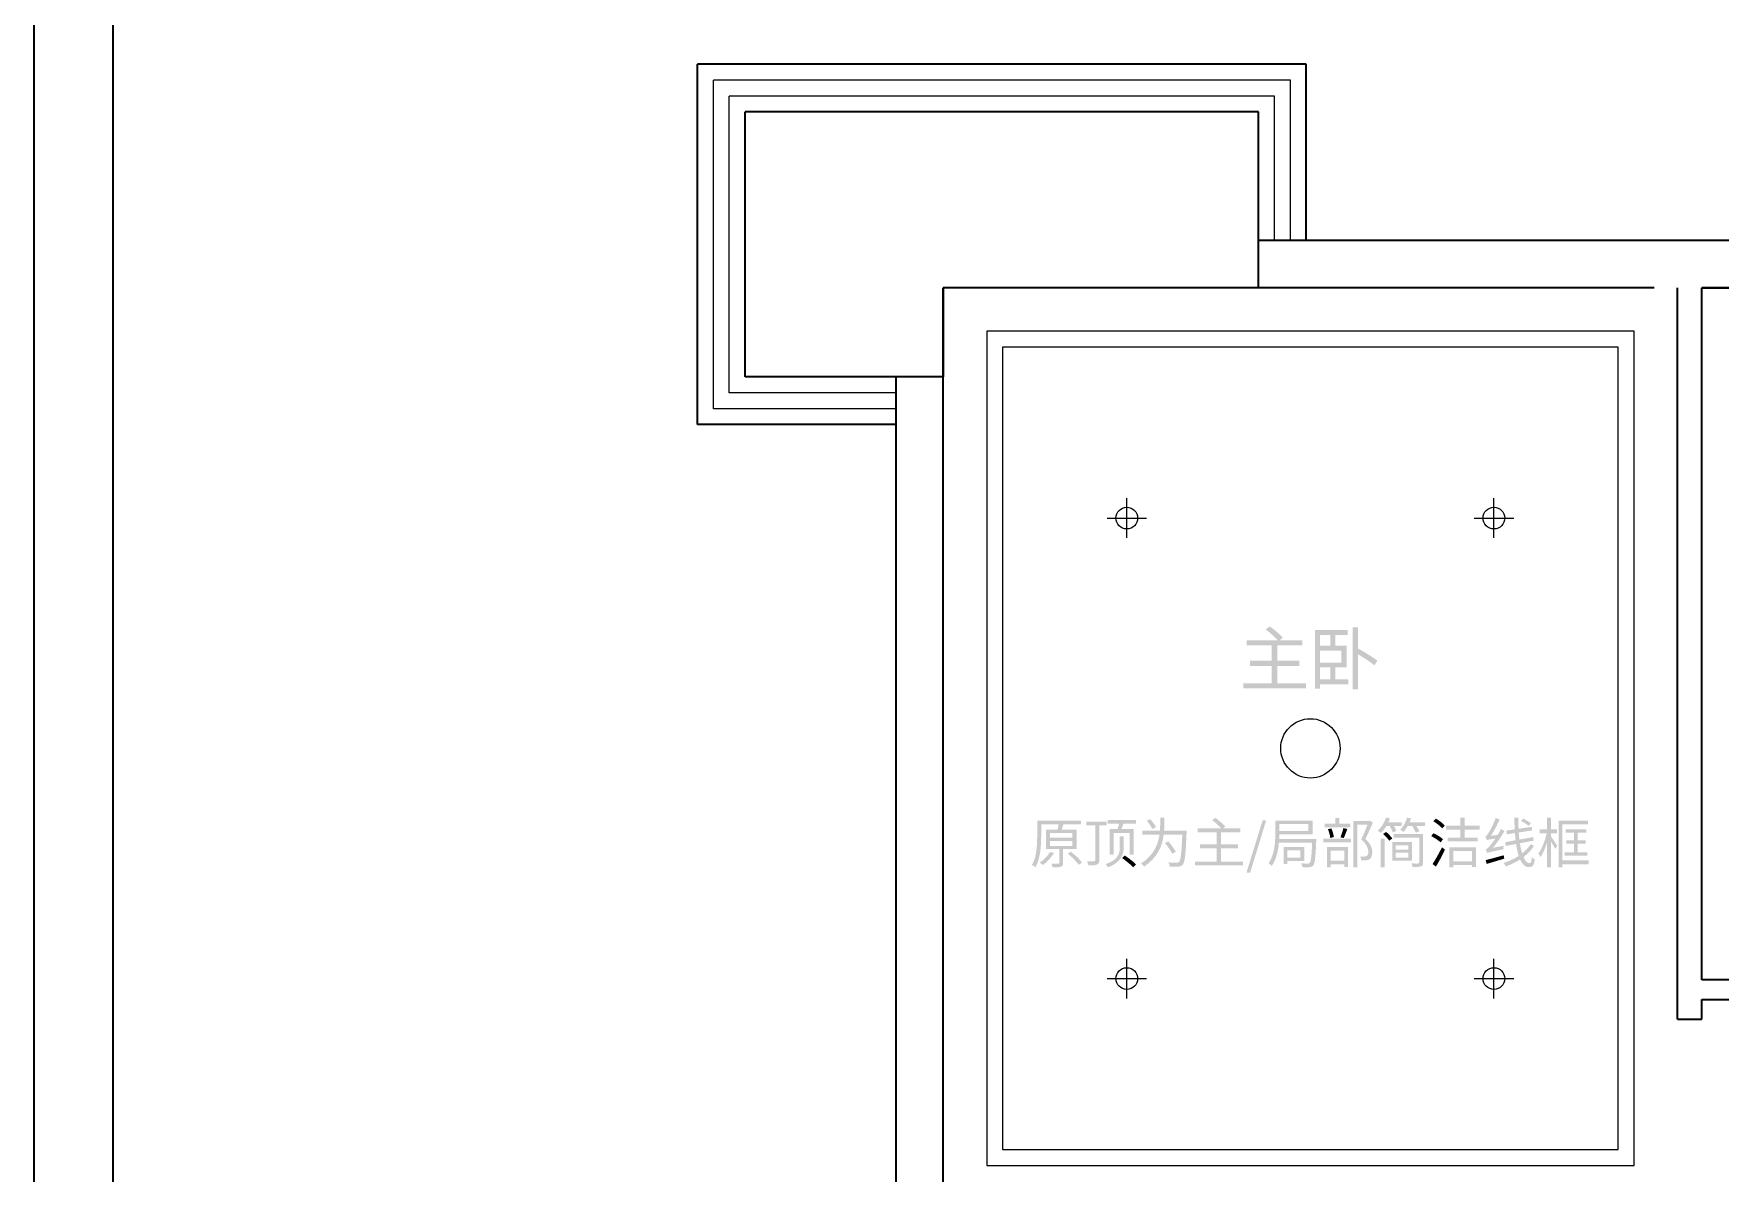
# Model space of a CAD drawing. Header units: millimetres. Extents: x -4600 to 229000, y -4300 to 19460.
# Drawn here: x 155400 to 163930, y 6950 to 12715 of the extents above; entities that cross this region are included whole.
import ezdxf

# ---------------------------------------------------------------- set-up
doc = ezdxf.new("R2010")
doc.units = ezdxf.units.MM
doc.header["$LTSCALE"] = 100
for name, color, linetype, lineweight in [('A-EX-WALL', 7, 'Continuous', 35), ('A-EX-WINDOW', 4, 'Continuous', 18), ('A-SHEET', 7, 'Continuous', 35), ('A-TEXT', 7, 'Continuous', 18), ('R2-CEILING', 4, 'Continuous', 18), ('R2-LIGHT', 2, 'Continuous', 18)]:
    doc.layers.add(name, color=color, linetype=linetype, lineweight=lineweight)

# ---------------------------------------------------------------- blocks, each defined once
blk = doc.blocks.new('SOURCE_PROPOSED')
at = {"layer": 'A-EX-WALL'}
for p, q in [((1836.3, 10760.9), (-1242.3, 10760.9)), ((-1242.3, 8938.3), (-1242.3, 10760.9)), ((1836.3, 9870), (1836.3, 10760.9)), ((1595.3, 10520), (-1002.2, 10520)), ((-1002.2, 9179), (-1002.2, 10520)), ((1595.3, 9870), (1595.3, 10520)), ((4563.3, 9870), (1595.3, 9870)), ((1595.3, 9630), (1595.3, 9870)), ((0, 4851.4), (0, 9630)), ((3595.5, 9630), (0, 9630)), ((0, 9630), (0, 9179)), ((3595.5, 9630), (1595.3, 9630)), ((3714, 5930.5), (3714, 9630)), ((3836.4, 6129.4), (3836.4, 9630)), ((7214, 9630), (3836.4, 9630)), ((3836.4, 9630), (4563.3, 9630)), ((0, 9179), (-1002.2, 9179)), ((-240.1, 9179), (-240.1, 2416.5)), ((-240.1, 8938.3), (-1242.3, 8938.3)), ((6216.1, 6129.4), (3836.4, 6129.4)), ((3836.4, 6030), (6216.1, 6030)), ((3836.4, 5930.5), (3836.4, 6030)), ((3714, 5930.5), (3836.4, 5930.5))]:
    blk.add_line(p, q, dxfattribs=at)
at = {"layer": 'A-EX-WINDOW'}
for p, q in [((1755.9, 10680.6), (-1162.2, 10680.6)), ((-1162.2, 9018.5), (-1162.2, 10680.6)), ((1755.9, 9870), (1755.9, 10680.6)), ((1675.6, 10600.3), (-1082.2, 10600.3)), ((-1082.2, 9098.8), (-1082.2, 10600.3)), ((1675.6, 9870), (1675.6, 10600.3)), ((-240.1, 9098.8), (-1082.2, 9098.8)), ((-240.1, 9018.5), (-1162.2, 9018.5))]:
    blk.add_line(p, q, dxfattribs=at)
blk = doc.blocks.new('R2_CEILING')
at = {"layer": 'A-TEXT'}
h = blk.add_hatch(color=256, dxfattribs=at)
edge = h.paths.add_edge_path()
edge.add_spline(control_points=[(1630.7, 7902), (1652.3, 7886), (1677.2, 7863.3), (1691.4, 7847)], knot_values=[0, 0, 0, 0, 1, 1, 1, 1], degree=3, periodic=0)
edge.add_line((1691.4, 7847), (1534.6, 7847))
edge.add_line((1534.6, 7847), (1534.6, 7821.1))
edge.add_line((1534.6, 7821.1), (1660.8, 7821.1))
edge.add_line((1660.8, 7821.1), (1660.8, 7743.1))
edge.add_line((1660.8, 7743.1), (1550.9, 7743.1))
edge.add_line((1550.9, 7743.1), (1550.9, 7717.2))
edge.add_line((1550.9, 7717.2), (1660.8, 7717.2))
edge.add_line((1660.8, 7717.2), (1660.8, 7629.6))
edge.add_line((1660.8, 7629.6), (1517.9, 7629.6))
edge.add_line((1517.9, 7629.6), (1517.9, 7603.7))
edge.add_line((1517.9, 7603.7), (1834.3, 7603.7))
edge.add_line((1834.3, 7603.7), (1834.3, 7629.6))
edge.add_line((1834.3, 7629.6), (1689.6, 7629.6))
edge.add_line((1689.6, 7629.6), (1689.6, 7717.2))
edge.add_line((1689.6, 7717.2), (1801.7, 7717.2))
edge.add_line((1801.7, 7717.2), (1801.7, 7743.1))
edge.add_line((1801.7, 7743.1), (1689.6, 7743.1))
edge.add_line((1689.6, 7743.1), (1689.6, 7821.1))
edge.add_line((1689.6, 7821.1), (1816.2, 7821.1))
edge.add_line((1816.2, 7821.1), (1816.2, 7847))
edge.add_line((1816.2, 7847), (1700.9, 7847))
edge.add_line((1700.9, 7847), (1718, 7859.4))
edge.add_spline(control_points=[(1718, 7859.4), (1703.8, 7876.1), (1675, 7900.2), (1652.3, 7916.5)], knot_values=[0, 0, 0, 0, 1, 1, 1, 1], degree=3, periodic=0)
edge.add_line((1652.3, 7916.5), (1630.7, 7902))
h = blk.add_hatch(color=256, dxfattribs=at)
h.paths.add_polyline_path([(1880.8, 7898.4), (1880.8, 7601.2), (1906.3, 7601.2), (1906.3, 7623.5), (2048.2, 7623.5), (2048.2, 7648.4), (1982.6, 7648.4), (1982.6, 7709.7), (2040, 7709.7), (2040, 7819.3), (1982.6, 7819.3), (1982.6, 7873.6), (2045, 7873.6), (2045, 7898.4), (1880.8, 7898.4)])
h.paths.add_polyline_path([(1906.3, 7794.5), (2014.1, 7794.5), (2014.1, 7734.2), (1906.3, 7734.2), (1906.3, 7794.5)], flags=0)
h.paths.add_polyline_path([(1906.3, 7709.7), (1957.4, 7709.7), (1957.4, 7648.4), (1906.3, 7648.4), (1906.3, 7709.7)], flags=0)
h.paths.add_polyline_path([(1906.3, 7819.3), (1906.3, 7873.6), (1957.4, 7873.6), (1957.4, 7819.3), (1906.3, 7819.3)], flags=0)
h = blk.add_hatch(color=256, dxfattribs=at)
edge = h.paths.add_edge_path()
edge.add_line((2071.6, 7913), (2071.6, 7598))
edge.add_line((2071.6, 7598), (2097.8, 7598))
edge.add_line((2097.8, 7598), (2097.8, 7776.1))
edge.add_spline(control_points=[(2097.8, 7776.1), (2129.1, 7757.6), (2162.8, 7735.3), (2181.2, 7720)], knot_values=[0, 0, 0, 0, 1, 1, 1, 1], degree=3, periodic=0)
edge.add_line((2181.2, 7720), (2196.1, 7743.4))
edge.add_spline(control_points=[(2196.1, 7743.4), (2174.5, 7760.5), (2131.9, 7786.4), (2097.8, 7805.2)], knot_values=[0, 0, 0, 0, 1, 1, 1, 1], degree=3, periodic=0)
edge.add_line((2097.8, 7805.2), (2097.8, 7913))
edge.add_line((2097.8, 7913), (2071.6, 7913))
h = blk.add_hatch(color=256, dxfattribs=at)
edge = h.paths.add_edge_path()
edge.add_line((520, 6888.6), (520, 6790.1))
edge.add_line((520, 6790.1), (586.6, 6790.1))
edge.add_line((586.6, 6790.1), (586.6, 6720.5))
edge.add_spline(control_points=[(586.6, 6720.5), (586.6, 6717.3), (585.5, 6716.2), (581.4, 6715.9)], knot_values=[0, 0, 0, 0, 1, 1, 1, 1], degree=3, periodic=0)
edge.add_spline(control_points=[(581.4, 6715.9), (577.3, 6715.9), (563.1, 6715.9), (547, 6716.2)], knot_values=[0, 0, 0, 0, 1, 1, 1, 1], degree=3, periodic=0)
edge.add_spline(control_points=[(547, 6716.2), (549.8, 6711), (552.5, 6703.4), (553.3, 6698.2)], knot_values=[0, 0, 0, 0, 1, 1, 1, 1], degree=3, periodic=0)
edge.add_spline(control_points=[(553.3, 6698.2), (574.6, 6698.2), (588, 6698.2), (596.2, 6701.2), (604.3, 6704.2), (606.5, 6709.6), (606.5, 6720.3)], knot_values=[0, 0, 0, 0, 1, 1, 1, 2, 2, 2, 2], degree=3, periodic=0)
edge.add_line((606.5, 6720.3), (606.5, 6790.1))
edge.add_line((606.5, 6790.1), (674.5, 6790.1))
edge.add_line((674.5, 6790.1), (674.5, 6888.6))
edge.add_line((674.5, 6888.6), (599.4, 6888.6))
edge.add_spline(control_points=[(599.4, 6888.6), (602.2, 6896.8), (605.2, 6906.1), (607.9, 6915.1)], knot_values=[0, 0, 0, 0, 1, 1, 1, 1], degree=3, periodic=0)
edge.add_line((607.9, 6915.1), (696.8, 6915.1))
edge.add_line((696.8, 6915.1), (696.8, 6934.2))
edge.add_line((696.8, 6934.2), (475.3, 6934.2))
edge.add_line((475.3, 6934.2), (475.3, 6855.1))
edge.add_spline(control_points=[(475.3, 6855.1), (475.3, 6812.2), (473.1, 6751.9), (449.1, 6709.1)], knot_values=[0, 0, 0, 0, 1, 1, 1, 1], degree=3, periodic=0)
edge.add_spline(control_points=[(449.1, 6709.1), (454, 6707.2), (463, 6702), (466.8, 6698.7)], knot_values=[0, 0, 0, 0, 1, 1, 1, 1], degree=3, periodic=0)
edge.add_spline(control_points=[(466.8, 6698.7), (491.9, 6743.5), (495.5, 6809.8), (495.5, 6855.1)], knot_values=[0, 0, 0, 0, 1, 1, 1, 1], degree=3, periodic=0)
edge.add_line((495.5, 6855.1), (495.5, 6915.1))
edge.add_line((495.5, 6915.1), (583.9, 6915.1))
edge.add_spline(control_points=[(583.9, 6915.1), (582.2, 6907.2), (580.1, 6897.1), (577.6, 6888.6)], knot_values=[0, 0, 0, 0, 1, 1, 1, 1], degree=3, periodic=0)
edge.add_line((577.6, 6888.6), (520, 6888.6))
edge = h.paths.add_edge_path(flags=0)
edge.add_spline(control_points=[(540.8, 6776.2), (528.2, 6755.7), (508, 6735), (487.6, 6721.9)], knot_values=[0, 0, 0, 0, 1, 1, 1, 1], degree=3, periodic=0)
edge.add_spline(control_points=[(487.6, 6721.9), (492.5, 6718.9), (500.7, 6713.2), (504.5, 6709.9)], knot_values=[0, 0, 0, 0, 1, 1, 1, 1], degree=3, periodic=0)
edge.add_spline(control_points=[(504.5, 6709.9), (524.4, 6724.6), (545.9, 6747.6), (560.4, 6770.5)], knot_values=[0, 0, 0, 0, 1, 1, 1, 1], degree=3, periodic=0)
edge.add_line((560.4, 6770.5), (540.8, 6776.2))
edge = h.paths.add_edge_path(flags=0)
edge.add_spline(control_points=[(630.3, 6767.2), (650.7, 6750.8), (674.5, 6727.1), (684.8, 6711)], knot_values=[0, 0, 0, 0, 1, 1, 1, 1], degree=3, periodic=0)
edge.add_line((684.8, 6711), (701.7, 6722.2))
edge.add_spline(control_points=[(701.7, 6722.2), (690.6, 6738.6), (666.5, 6761.2), (645.8, 6777)], knot_values=[0, 0, 0, 0, 1, 1, 1, 1], degree=3, periodic=0)
edge.add_line((645.8, 6777), (630.3, 6767.2))
h.paths.add_polyline_path([(540.2, 6831.9), (653.7, 6831.9), (653.7, 6806.5), (540.2, 6806.5), (540.2, 6831.9)], flags=0)
h.paths.add_polyline_path([(540.2, 6872.3), (653.7, 6872.3), (653.7, 6847.4), (540.2, 6847.4), (540.2, 6872.3)], flags=0)
h = blk.add_hatch(color=256, dxfattribs=at)
edge = h.paths.add_edge_path()
edge.add_line((724.7, 6929.8), (724.7, 6910.5))
edge.add_line((724.7, 6910.5), (768.9, 6910.5))
edge.add_line((768.9, 6910.5), (768.9, 6733.9))
edge.add_spline(control_points=[(768.9, 6733.9), (768.9, 6729.5), (767.5, 6728.5), (762.9, 6728.2), (758.5, 6727.9), (743.8, 6727.9), (727.1, 6728.5)], knot_values=[0, 0, 0, 0, 1, 1, 1, 2, 2, 2, 2], degree=3, periodic=0)
edge.add_spline(control_points=[(727.1, 6728.5), (730.4, 6722.7), (733.7, 6713.5), (734.8, 6708)], knot_values=[0, 0, 0, 0, 1, 1, 1, 1], degree=3, periodic=0)
edge.add_spline(control_points=[(734.8, 6708), (756.6, 6707.7), (770, 6708.5), (777.9, 6712.1)], knot_values=[0, 0, 0, 0, 1, 1, 1, 1], degree=3, periodic=0)
edge.add_spline(control_points=[(777.9, 6712.1), (786.3, 6715.4), (789.3, 6721.4), (789.3, 6733.9)], knot_values=[0, 0, 0, 0, 1, 1, 1, 1], degree=3, periodic=0)
edge.add_line((789.3, 6733.9), (789.3, 6910.5))
edge.add_line((789.3, 6910.5), (825.9, 6910.5))
edge.add_line((825.9, 6910.5), (825.9, 6929.8))
edge.add_line((825.9, 6929.8), (724.7, 6929.8))
h = blk.add_hatch(color=256, dxfattribs=at)
edge = h.paths.add_edge_path()
edge.add_line((842.3, 6891.4), (842.3, 6762.3))
edge.add_line((842.3, 6762.3), (861.6, 6762.3))
edge.add_line((861.6, 6762.3), (861.6, 6872))
edge.add_line((861.6, 6872), (943.8, 6872))
edge.add_line((943.8, 6872), (943.8, 6762.8))
edge.add_line((943.8, 6762.8), (963.7, 6762.8))
edge.add_line((963.7, 6762.8), (963.7, 6891.4))
edge.add_line((963.7, 6891.4), (901.2, 6891.4))
edge.add_line((901.2, 6891.4), (911.6, 6918.9))
edge.add_line((911.6, 6918.9), (974.6, 6918.9))
edge.add_line((974.6, 6918.9), (974.6, 6937.2))
edge.add_line((974.6, 6937.2), (831.1, 6937.2))
edge.add_line((831.1, 6937.2), (831.1, 6918.9))
edge.add_line((831.1, 6918.9), (889.2, 6918.9))
edge.add_spline(control_points=[(889.2, 6918.9), (887.3, 6909.9), (884.6, 6899.8), (881.8, 6891.4)], knot_values=[0, 0, 0, 0, 1, 1, 1, 1], degree=3, periodic=0)
edge.add_line((881.8, 6891.4), (842.3, 6891.4))
edge = h.paths.add_edge_path(flags=0)
edge.add_line((893, 6855.3), (893, 6800.5))
edge.add_spline(control_points=[(893, 6800.5), (893, 6772.1), (888.4, 6735.8), (821, 6714.3)], knot_values=[0, 0, 0, 0, 1, 1, 1, 1], degree=3, periodic=0)
edge.add_spline(control_points=[(821, 6714.3), (825.1, 6709.9), (831.1, 6702.8), (833.5, 6698.2)], knot_values=[0, 0, 0, 0, 1, 1, 1, 1], degree=3, periodic=0)
edge.add_spline(control_points=[(833.5, 6698.2), (902, 6724.1), (913.2, 6765.8), (913.2, 6800.2)], knot_values=[0, 0, 0, 0, 1, 1, 1, 1], degree=3, periodic=0)
edge.add_line((913.2, 6800.2), (913.2, 6855.3))
edge.add_line((913.2, 6855.3), (893, 6855.3))
h = blk.add_hatch(color=256, dxfattribs=at)
edge = h.paths.add_edge_path()
edge.add_line((1097.4, 6948.6), (1097.4, 6916.5))
edge.add_spline(control_points=[(1097.4, 6916.5), (1097.4, 6906.1), (1097.1, 6895.2), (1096.3, 6883.4)], knot_values=[0, 0, 0, 0, 1, 1, 1, 1], degree=3, periodic=0)
edge.add_line((1096.3, 6883.4), (1007.6, 6883.4))
edge.add_line((1007.6, 6883.4), (1007.6, 6863))
edge.add_line((1007.6, 6863), (1094.1, 6863))
edge.add_spline(control_points=[(1094.1, 6863), (1087.3, 6814.4), (1065.7, 6759.6), (1000.2, 6717)], knot_values=[0, 0, 0, 0, 1, 1, 1, 1], degree=3, periodic=0)
edge.add_spline(control_points=[(1000.2, 6717), (1005.2, 6713.7), (1012.8, 6706.6), (1016.3, 6702)], knot_values=[0, 0, 0, 0, 1, 1, 1, 1], degree=3, periodic=0)
edge.add_spline(control_points=[(1016.3, 6702), (1086.2, 6748.4), (1108.6, 6809.5), (1115.1, 6863)], knot_values=[0, 0, 0, 0, 1, 1, 1, 1], degree=3, periodic=0)
edge.add_line((1115.1, 6863), (1209.3, 6863))
edge.add_spline(control_points=[(1209.3, 6863), (1205.4, 6770.2), (1201.1, 6733.6), (1192.9, 6725.2)], knot_values=[0, 0, 0, 0, 1, 1, 1, 1], degree=3, periodic=0)
edge.add_spline(control_points=[(1192.9, 6725.2), (1189.9, 6721.9), (1186.9, 6721.1), (1180.9, 6721.4)], knot_values=[0, 0, 0, 0, 1, 1, 1, 1], degree=3, periodic=0)
edge.add_spline(control_points=[(1180.9, 6721.4), (1174.3, 6721.4), (1157.1, 6721.4), (1138.6, 6723)], knot_values=[0, 0, 0, 0, 1, 1, 1, 1], degree=3, periodic=0)
edge.add_spline(control_points=[(1138.6, 6723), (1142.7, 6717), (1145.4, 6708), (1145.7, 6701.7)], knot_values=[0, 0, 0, 0, 1, 1, 1, 1], degree=3, periodic=0)
edge.add_spline(control_points=[(1145.7, 6701.7), (1162.6, 6700.9), (1179.8, 6700.4), (1189.3, 6701.2)], knot_values=[0, 0, 0, 0, 1, 1, 1, 1], degree=3, periodic=0)
edge.add_spline(control_points=[(1189.3, 6701.2), (1199.4, 6702.3), (1205.7, 6704.4), (1212, 6712.4)], knot_values=[0, 0, 0, 0, 1, 1, 1, 1], degree=3, periodic=0)
edge.add_spline(control_points=[(1212, 6712.4), (1222.6, 6724.9), (1226.4, 6763.4), (1230.8, 6872.8)], knot_values=[0, 0, 0, 0, 1, 1, 1, 1], degree=3, periodic=0)
edge.add_spline(control_points=[(1230.8, 6872.8), (1230.8, 6876.1), (1231.1, 6883.4), (1231.1, 6883.4)], knot_values=[0, 0, 0, 0, 1, 1, 1, 1], degree=3, periodic=0)
edge.add_line((1231.1, 6883.4), (1117.3, 6883.4))
edge.add_spline(control_points=[(1117.3, 6883.4), (1117.8, 6894.9), (1118.1, 6906.1), (1118.1, 6916.2)], knot_values=[0, 0, 0, 0, 1, 1, 1, 1], degree=3, periodic=0)
edge.add_line((1118.1, 6916.2), (1118.1, 6948.6))
edge.add_line((1118.1, 6948.6), (1097.4, 6948.6))
edge = h.paths.add_edge_path(flags=0)
edge.add_spline(control_points=[(1121.4, 6821.2), (1135.3, 6804.6), (1151.4, 6781.7), (1158.5, 6767.2)], knot_values=[0, 0, 0, 0, 1, 1, 1, 1], degree=3, periodic=0)
edge.add_line((1158.5, 6767.2), (1176.5, 6777))
edge.add_spline(control_points=[(1176.5, 6777), (1169.1, 6791.2), (1152.5, 6813.3), (1138.3, 6829.4)], knot_values=[0, 0, 0, 0, 1, 1, 1, 1], degree=3, periodic=0)
edge.add_line((1138.3, 6829.4), (1121.4, 6821.2))
edge = h.paths.add_edge_path(flags=0)
edge.add_spline(control_points=[(1029.4, 6933.9), (1040.4, 6921.1), (1052.6, 6903.6), (1058.1, 6892.4)], knot_values=[0, 0, 0, 0, 1, 1, 1, 1], degree=3, periodic=0)
edge.add_line((1058.1, 6892.4), (1076.6, 6901.4))
edge.add_spline(control_points=[(1076.6, 6901.4), (1070.9, 6912.6), (1058.1, 6929.5), (1046.9, 6941.6)], knot_values=[0, 0, 0, 0, 1, 1, 1, 1], degree=3, periodic=0)
edge.add_line((1046.9, 6941.6), (1029.4, 6933.9))
h = blk.add_hatch(color=256, dxfattribs=at)
edge = h.paths.add_edge_path()
edge.add_spline(control_points=[(1360.1, 6936.9), (1376.8, 6924.6), (1395.9, 6907.2), (1406.8, 6894.6)], knot_values=[0, 0, 0, 0, 1, 1, 1, 1], degree=3, periodic=0)
edge.add_line((1406.8, 6894.6), (1286.2, 6894.6))
edge.add_line((1286.2, 6894.6), (1286.2, 6874.7))
edge.add_line((1286.2, 6874.7), (1383.3, 6874.7))
edge.add_line((1383.3, 6874.7), (1383.3, 6814.7))
edge.add_line((1383.3, 6814.7), (1298.7, 6814.7))
edge.add_line((1298.7, 6814.7), (1298.7, 6794.8))
edge.add_line((1298.7, 6794.8), (1383.3, 6794.8))
edge.add_line((1383.3, 6794.8), (1383.3, 6727.4))
edge.add_line((1383.3, 6727.4), (1273.4, 6727.4))
edge.add_line((1273.4, 6727.4), (1273.4, 6707.4))
edge.add_line((1273.4, 6707.4), (1516.8, 6707.4))
edge.add_line((1516.8, 6707.4), (1516.8, 6727.4))
edge.add_line((1516.8, 6727.4), (1405.4, 6727.4))
edge.add_line((1405.4, 6727.4), (1405.4, 6794.8))
edge.add_line((1405.4, 6794.8), (1491.7, 6794.8))
edge.add_line((1491.7, 6794.8), (1491.7, 6814.7))
edge.add_line((1491.7, 6814.7), (1405.4, 6814.7))
edge.add_line((1405.4, 6814.7), (1405.4, 6874.7))
edge.add_line((1405.4, 6874.7), (1502.8, 6874.7))
edge.add_line((1502.8, 6874.7), (1502.8, 6894.6))
edge.add_line((1502.8, 6894.6), (1414.2, 6894.6))
edge.add_line((1414.2, 6894.6), (1427.3, 6904.2))
edge.add_spline(control_points=[(1427.3, 6904.2), (1416.3, 6917), (1394.2, 6935.6), (1376.8, 6948.1)], knot_values=[0, 0, 0, 0, 1, 1, 1, 1], degree=3, periodic=0)
edge.add_line((1376.8, 6948.1), (1360.1, 6936.9))
for points in [[(1533.9, 6671.2), (1552.2, 6671.2), (1633.8, 6936.6), (1615.8, 6936.6), (1533.9, 6671.2)], [(1983.9, 6948.1), (1983.9, 6918.9), (1929, 6918.9), (1929, 6900.6), (2059.5, 6900.6), (2059.5, 6918.9), (2003.8, 6918.9), (2003.8, 6948.1), (1983.9, 6948.1)], [(2616.3, 6949.2), (2616.3, 6908.8), (2542.7, 6908.8), (2542.7, 6889.4), (2616.3, 6889.4), (2616.3, 6848.2), (2550.9, 6848.2), (2550.9, 6829.1), (2703.4, 6829.1), (2703.4, 6848.2), (2637.4, 6848.2), (2637.4, 6889.4), (2714, 6889.4), (2714, 6908.8), (2637.4, 6908.8), (2637.4, 6949.2), (2616.3, 6949.2)], [(1922.2, 6843.3), (1922.2, 6824.8), (2063.3, 6824.8), (2063.3, 6843.3), (1922.2, 6843.3)], [(2212.8, 6843.9), (2212.8, 6698.7), (2232.7, 6698.7), (2232.7, 6843.9), (2212.8, 6843.9)]]:
    blk.add_hatch(color=256, dxfattribs=at).paths.add_polyline_path(points)
h = blk.add_hatch(color=256, dxfattribs=at)
edge = h.paths.add_edge_path()
edge.add_line((1679.6, 6935), (1679.6, 6869.8))
edge.add_spline(control_points=[(1679.6, 6869.8), (1679.6, 6825.3), (1676.4, 6762.6), (1645.5, 6718.4)], knot_values=[0, 0, 0, 0, 1, 1, 1, 1], degree=3, periodic=0)
edge.add_spline(control_points=[(1645.5, 6718.4), (1649.9, 6715.9), (1658.6, 6709.1), (1661.9, 6705.3)], knot_values=[0, 0, 0, 0, 1, 1, 1, 1], degree=3, periodic=0)
edge.add_spline(control_points=[(1661.9, 6705.3), (1685.1, 6738.6), (1694.4, 6783), (1697.9, 6822.9)], knot_values=[0, 0, 0, 0, 1, 1, 1, 1], degree=3, periodic=0)
edge.add_line((1697.9, 6822.9), (1866, 6822.9))
edge.add_spline(control_points=[(1866, 6822.9), (1863, 6753), (1859.7, 6726.8), (1853.7, 6720.5)], knot_values=[0, 0, 0, 0, 1, 1, 1, 1], degree=3, periodic=0)
edge.add_spline(control_points=[(1853.7, 6720.5), (1851.3, 6717.5), (1848.5, 6717), (1843.6, 6717), (1838.4, 6717), (1825.1, 6717.3), (1810.6, 6718.4)], knot_values=[0, 0, 0, 0, 1, 1, 1, 2, 2, 2, 2], degree=3, periodic=0)
edge.add_spline(control_points=[(1810.6, 6718.4), (1813.9, 6712.9), (1816.1, 6705), (1816.3, 6699.3)], knot_values=[0, 0, 0, 0, 1, 1, 1, 1], degree=3, periodic=0)
edge.add_spline(control_points=[(1816.3, 6699.3), (1831.1, 6698.2), (1845.3, 6698.2), (1852.9, 6699), (1861.4, 6699.8), (1866.5, 6701.7), (1871.7, 6707.7)], knot_values=[0, 0, 0, 0, 1, 1, 1, 2, 2, 2, 2], degree=3, periodic=0)
edge.add_spline(control_points=[(1871.7, 6707.7), (1879.9, 6717.5), (1883.2, 6748.1), (1886.7, 6831.6)], knot_values=[0, 0, 0, 0, 1, 1, 1, 1], degree=3, periodic=0)
edge.add_spline(control_points=[(1886.7, 6831.6), (1887, 6834.6), (1887, 6841.1), (1887, 6841.1)], knot_values=[0, 0, 0, 0, 1, 1, 1, 1], degree=3, periodic=0)
edge.add_line((1887, 6841.1), (1699.3, 6841.1))
edge.add_line((1699.3, 6841.1), (1699.8, 6864.6))
edge.add_line((1699.8, 6864.6), (1867.9, 6864.6))
edge.add_line((1867.9, 6864.6), (1867.9, 6935))
edge.add_line((1867.9, 6935), (1679.6, 6935))
h.paths.add_polyline_path([(1721.9, 6801.3), (1721.9, 6714.8), (1741, 6714.8), (1741, 6730.6), (1826.2, 6730.6), (1826.2, 6801.3), (1721.9, 6801.3)], flags=0)
h.paths.add_polyline_path([(1741, 6784.4), (1807.1, 6784.4), (1807.1, 6747.6), (1741, 6747.6), (1741, 6784.4)], flags=0)
h.paths.add_polyline_path([(1699.8, 6917.3), (1847.5, 6917.3), (1847.5, 6882.3), (1699.8, 6882.3), (1699.8, 6917.3)], flags=0)
h = blk.add_hatch(color=256, dxfattribs=at)
edge = h.paths.add_edge_path()
edge.add_line((2074.5, 6933.1), (2074.5, 6698.2))
edge.add_line((2074.5, 6698.2), (2094.4, 6698.2))
edge.add_line((2094.4, 6698.2), (2094.4, 6913.7))
edge.add_line((2094.4, 6913.7), (2146.2, 6913.7))
edge.add_spline(control_points=[(2146.2, 6913.7), (2137.5, 6891.9), (2125.8, 6862.2), (2114, 6839.2)], knot_values=[0, 0, 0, 0, 1, 1, 1, 1], degree=3, periodic=0)
edge.add_spline(control_points=[(2114, 6839.2), (2141.9, 6815.2), (2149.8, 6794.5), (2150, 6777.6)], knot_values=[0, 0, 0, 0, 1, 1, 1, 1], degree=3, periodic=0)
edge.add_spline(control_points=[(2150, 6777.6), (2150, 6767.5), (2147.9, 6759.6), (2142.1, 6755.7)], knot_values=[0, 0, 0, 0, 1, 1, 1, 1], degree=3, periodic=0)
edge.add_spline(control_points=[(2142.1, 6755.7), (2138.9, 6753.8), (2134.8, 6753), (2130.1, 6752.7), (2124.9, 6752.5), (2117, 6752.5), (2108.8, 6753.3)], knot_values=[0, 0, 0, 0, 1, 1, 1, 2, 2, 2, 2], degree=3, periodic=0)
edge.add_spline(control_points=[(2108.8, 6753.3), (2112.4, 6747.3), (2114.3, 6738.8), (2114.6, 6733.1)], knot_values=[0, 0, 0, 0, 1, 1, 1, 1], degree=3, periodic=0)
edge.add_spline(control_points=[(2114.6, 6733.1), (2122.8, 6732.6), (2131.5, 6732.6), (2138.6, 6733.4), (2145.4, 6734.2), (2151.4, 6736.1), (2156.3, 6739.4), (2165.9, 6745.6), (2170, 6758.5), (2170, 6775.4), (2169.7, 6794.8), (2162.9, 6816.3), (2135.3, 6842)], knot_values=[0, 0, 0, 0, 1, 1, 1, 2, 2, 2, 3, 3, 3, 4, 4, 4, 4], degree=3, periodic=0)
edge.add_spline(control_points=[(2135.3, 6842), (2148.1, 6866.8), (2162.3, 6898.4), (2173.2, 6924.4)], knot_values=[0, 0, 0, 0, 1, 1, 1, 1], degree=3, periodic=0)
edge.add_line((2173.2, 6924.4), (2158.5, 6933.9))
edge.add_line((2158.5, 6933.9), (2155, 6933.1))
edge.add_line((2155, 6933.1), (2074.5, 6933.1))
h = blk.add_hatch(color=256, dxfattribs=at)
edge = h.paths.add_edge_path()
edge.add_spline(control_points=[(2240.1, 6950), (2231.1, 6924.1), (2215.3, 6899.3), (2197, 6883.2)], knot_values=[0, 0, 0, 0, 1, 1, 1, 1], degree=3, periodic=0)
edge.add_spline(control_points=[(2197, 6883.2), (2201.6, 6880.7), (2209.8, 6875), (2213.9, 6871.7)], knot_values=[0, 0, 0, 0, 1, 1, 1, 1], degree=3, periodic=0)
edge.add_spline(control_points=[(2213.9, 6871.7), (2223.7, 6881.5), (2233.5, 6894.1), (2242, 6908)], knot_values=[0, 0, 0, 0, 1, 1, 1, 1], degree=3, periodic=0)
edge.add_line((2242, 6908), (2258.4, 6908))
edge.add_spline(control_points=[(2258.4, 6908), (2264.6, 6896.8), (2270.9, 6883.4), (2273.6, 6874.4)], knot_values=[0, 0, 0, 0, 1, 1, 1, 1], degree=3, periodic=0)
edge.add_line((2273.6, 6874.4), (2291.7, 6881.8))
edge.add_spline(control_points=[(2291.7, 6881.8), (2289.2, 6888.9), (2284.3, 6898.7), (2279.1, 6908)], knot_values=[0, 0, 0, 0, 1, 1, 1, 1], degree=3, periodic=0)
edge.add_line((2279.1, 6908), (2318.1, 6908))
edge.add_line((2318.1, 6908), (2318.1, 6925.2))
edge.add_line((2318.1, 6925.2), (2251.3, 6925.2))
edge.add_spline(control_points=[(2251.3, 6925.2), (2254.3, 6931.7), (2257, 6938.3), (2259.5, 6945.1)], knot_values=[0, 0, 0, 0, 1, 1, 1, 1], degree=3, periodic=0)
edge.add_line((2259.5, 6945.1), (2240.1, 6950))
h = blk.add_hatch(color=256, dxfattribs=at)
edge = h.paths.add_edge_path()
edge.add_spline(control_points=[(2346.2, 6949.5), (2339.4, 6926), (2326.8, 6903.6), (2311.3, 6888.6)], knot_values=[0, 0, 0, 0, 1, 1, 1, 1], degree=3, periodic=0)
edge.add_spline(control_points=[(2311.3, 6888.6), (2316.5, 6886.2), (2324.7, 6880.4), (2328.2, 6877.2)], knot_values=[0, 0, 0, 0, 1, 1, 1, 1], degree=3, periodic=0)
edge.add_spline(control_points=[(2328.2, 6877.2), (2335.9, 6885.3), (2343.5, 6896), (2350, 6907.7)], knot_values=[0, 0, 0, 0, 1, 1, 1, 1], degree=3, periodic=0)
edge.add_line((2350, 6907.7), (2371.1, 6907.7))
edge.add_spline(control_points=[(2371.1, 6907.7), (2379.2, 6896.3), (2387.2, 6882.3), (2390.4, 6873.1)], knot_values=[0, 0, 0, 0, 1, 1, 1, 1], degree=3, periodic=0)
edge.add_line((2390.4, 6873.1), (2408.2, 6881))
edge.add_spline(control_points=[(2408.2, 6881), (2405.2, 6888.3), (2399.2, 6898.2), (2392.9, 6907.7)], knot_values=[0, 0, 0, 0, 1, 1, 1, 1], degree=3, periodic=0)
edge.add_line((2392.9, 6907.7), (2437.4, 6907.7))
edge.add_line((2437.4, 6907.7), (2437.4, 6924.9))
edge.add_line((2437.4, 6924.9), (2358.5, 6924.9))
edge.add_spline(control_points=[(2358.5, 6924.9), (2361.2, 6931.5), (2363.7, 6938.3), (2365.9, 6945.1)], knot_values=[0, 0, 0, 0, 1, 1, 1, 1], degree=3, periodic=0)
edge.add_line((2365.9, 6945.1), (2346.2, 6949.5))
h = blk.add_hatch(color=256, dxfattribs=at)
edge = h.paths.add_edge_path()
edge.add_spline(control_points=[(2479.1, 6931.2), (2495.5, 6921.1), (2514.8, 6905.8), (2523.6, 6894.6)], knot_values=[0, 0, 0, 0, 1, 1, 1, 1], degree=3, periodic=0)
edge.add_line((2523.6, 6894.6), (2536.9, 6909.4))
edge.add_spline(control_points=[(2536.9, 6909.4), (2527.9, 6920.3), (2508.6, 6935), (2492.2, 6944.3)], knot_values=[0, 0, 0, 0, 1, 1, 1, 1], degree=3, periodic=0)
edge.add_line((2492.2, 6944.3), (2479.1, 6931.2))
h = blk.add_hatch(color=256, dxfattribs=at)
edge = h.paths.add_edge_path()
edge.add_spline(control_points=[(2749, 6835.4), (2752.8, 6837.3), (2759.3, 6839), (2792.6, 6843.3)], knot_values=[0, 0, 0, 0, 1, 1, 1, 1], degree=3, periodic=0)
edge.add_spline(control_points=[(2792.6, 6843.3), (2780.6, 6825.6), (2770, 6812), (2764.8, 6806.5)], knot_values=[0, 0, 0, 0, 1, 1, 1, 1], degree=3, periodic=0)
edge.add_spline(control_points=[(2764.8, 6806.5), (2756.3, 6796.4), (2750, 6789.6), (2744, 6788.5)], knot_values=[0, 0, 0, 0, 1, 1, 1, 1], degree=3, periodic=0)
edge.add_spline(control_points=[(2744, 6788.5), (2746.5, 6783.3), (2749.5, 6773.8), (2750.6, 6769.7)], knot_values=[0, 0, 0, 0, 1, 1, 1, 1], degree=3, periodic=0)
edge.add_spline(control_points=[(2750.6, 6769.7), (2756.3, 6772.9), (2765.6, 6775.7), (2834.1, 6789.6)], knot_values=[0, 0, 0, 0, 1, 1, 1, 1], degree=3, periodic=0)
edge.add_spline(control_points=[(2834.1, 6789.6), (2833.5, 6793.7), (2833.5, 6801.3), (2834.1, 6806.8)], knot_values=[0, 0, 0, 0, 1, 1, 1, 1], degree=3, periodic=0)
edge.add_line((2834.1, 6806.8), (2779.8, 6796.9))
edge.add_spline(control_points=[(2779.8, 6796.9), (2800.5, 6821.5), (2821.3, 6851.5), (2838.7, 6881.5)], knot_values=[0, 0, 0, 0, 1, 1, 1, 1], degree=3, periodic=0)
edge.add_line((2838.7, 6881.5), (2821.5, 6891.9))
edge.add_spline(control_points=[(2821.5, 6891.9), (2816.3, 6881.8), (2810.3, 6871.4), (2804.3, 6861.6)], knot_values=[0, 0, 0, 0, 1, 1, 1, 1], degree=3, periodic=0)
edge.add_line((2804.3, 6861.6), (2769.7, 6858.1))
edge.add_spline(control_points=[(2769.7, 6858.1), (2786.1, 6881.3), (2801.9, 6910.7), (2813.6, 6939.4)], knot_values=[0, 0, 0, 0, 1, 1, 1, 1], degree=3, periodic=0)
edge.add_line((2813.6, 6939.4), (2794.5, 6948.4))
edge.add_spline(control_points=[(2794.5, 6948.4), (2783.6, 6915.6), (2763.7, 6880.7), (2757.7, 6871.7), (2751.7, 6862.4), (2747, 6856.2), (2742.1, 6854.8)], knot_values=[0, 0, 0, 0, 1, 1, 1, 2, 2, 2, 2], degree=3, periodic=0)
edge.add_spline(control_points=[(2742.1, 6854.8), (2744.6, 6849.3), (2747.9, 6839.5), (2749, 6835.4)], knot_values=[0, 0, 0, 0, 1, 1, 1, 1], degree=3, periodic=0)
h = blk.add_hatch(color=256, dxfattribs=at)
edge = h.paths.add_edge_path()
edge.add_spline(control_points=[(2971.3, 6815.2), (2960.4, 6798), (2945.7, 6782.2), (2927.9, 6768.6)], knot_values=[0, 0, 0, 0, 1, 1, 1, 1], degree=3, periodic=0)
edge.add_spline(control_points=[(2927.9, 6768.6), (2923.6, 6783), (2919.8, 6800.5), (2917, 6820.1)], knot_values=[0, 0, 0, 0, 1, 1, 1, 1], degree=3, periodic=0)
edge.add_line((2917, 6820.1), (2986.6, 6833.2))
edge.add_line((2986.6, 6833.2), (2983.3, 6851.2))
edge.add_line((2983.3, 6851.2), (2914.6, 6838.4))
edge.add_spline(control_points=[(2914.6, 6838.4), (2913.2, 6849.9), (2911.8, 6861.9), (2911, 6874.4)], knot_values=[0, 0, 0, 0, 1, 1, 1, 1], degree=3, periodic=0)
edge.add_line((2911, 6874.4), (2979, 6884.8))
edge.add_line((2979, 6884.8), (2975.7, 6902.8))
edge.add_line((2975.7, 6902.8), (2909.9, 6893))
edge.add_spline(control_points=[(2909.9, 6893), (2909.1, 6911.3), (2908.8, 6930.1), (2908.8, 6949.7)], knot_values=[0, 0, 0, 0, 1, 1, 1, 1], degree=3, periodic=0)
edge.add_line((2908.8, 6949.7), (2888.7, 6949.7))
edge.add_spline(control_points=[(2888.7, 6949.7), (2888.9, 6929.3), (2889.5, 6909.4), (2890.6, 6890)], knot_values=[0, 0, 0, 0, 1, 1, 1, 1], degree=3, periodic=0)
edge.add_line((2890.6, 6890), (2847.5, 6883.7))
edge.add_line((2847.5, 6883.7), (2850.7, 6865.2))
edge.add_line((2850.7, 6865.2), (2891.7, 6871.4))
edge.add_spline(control_points=[(2891.7, 6871.4), (2892.5, 6858.9), (2893.8, 6846.6), (2895.2, 6834.9)], knot_values=[0, 0, 0, 0, 1, 1, 1, 1], degree=3, periodic=0)
edge.add_line((2895.2, 6834.9), (2842, 6825))
edge.add_line((2842, 6825), (2845.3, 6806.5))
edge.add_line((2845.3, 6806.5), (2897.7, 6816.3))
edge.add_spline(control_points=[(2897.7, 6816.3), (2900.9, 6793.7), (2905.3, 6773.2), (2911, 6756.3)], knot_values=[0, 0, 0, 0, 1, 1, 1, 1], degree=3, periodic=0)
edge.add_spline(control_points=[(2911, 6756.3), (2887.8, 6740.7), (2861.1, 6728.5), (2833.3, 6720)], knot_values=[0, 0, 0, 0, 1, 1, 1, 1], degree=3, periodic=0)
edge.add_spline(control_points=[(2833.3, 6720), (2838.2, 6715.4), (2843.4, 6708), (2846.1, 6703.1)], knot_values=[0, 0, 0, 0, 1, 1, 1, 1], degree=3, periodic=0)
edge.add_spline(control_points=[(2846.1, 6703.1), (2871.7, 6712.1), (2896, 6723.8), (2917.8, 6738)], knot_values=[0, 0, 0, 0, 1, 1, 1, 1], degree=3, periodic=0)
edge.add_spline(control_points=[(2917.8, 6738), (2929, 6713.5), (2943.8, 6699), (2963.1, 6699), (2982, 6699), (2988.2, 6708), (2992.1, 6738.6)], knot_values=[0, 0, 0, 0, 1, 1, 1, 2, 2, 2, 2], degree=3, periodic=0)
edge.add_spline(control_points=[(2992.1, 6738.6), (2987.4, 6740.5), (2980.9, 6744.8), (2976.8, 6749.5)], knot_values=[0, 0, 0, 0, 1, 1, 1, 1], degree=3, periodic=0)
edge.add_spline(control_points=[(2976.8, 6749.5), (2975.4, 6725.2), (2972.7, 6718.9), (2965.3, 6718.9), (2953.3, 6718.9), (2943.2, 6730.1), (2934.8, 6750)], knot_values=[0, 0, 0, 0, 1, 1, 1, 2, 2, 2, 2], degree=3, periodic=0)
edge.add_spline(control_points=[(2934.8, 6750), (2956.3, 6766.4), (2974.9, 6785.8), (2988.5, 6807)], knot_values=[0, 0, 0, 0, 1, 1, 1, 1], degree=3, periodic=0)
edge.add_line((2988.5, 6807), (2971.3, 6815.2))
edge = h.paths.add_edge_path(flags=0)
edge.add_spline(control_points=[(2921.4, 6932.8), (2935, 6926.3), (2952.2, 6915.6), (2961, 6908)], knot_values=[0, 0, 0, 0, 1, 1, 1, 1], degree=3, periodic=0)
edge.add_line((2961, 6908), (2973, 6920.8))
edge.add_spline(control_points=[(2973, 6920.8), (2964.2, 6928.2), (2946.8, 6938.3), (2933.4, 6944.3)], knot_values=[0, 0, 0, 0, 1, 1, 1, 1], degree=3, periodic=0)
edge.add_line((2933.4, 6944.3), (2921.4, 6932.8))
h = blk.add_hatch(color=256, dxfattribs=at)
edge = h.paths.add_edge_path()
edge.add_line((3054.5, 6949.2), (3054.5, 6890))
edge.add_line((3054.5, 6890), (3016.3, 6890))
edge.add_line((3016.3, 6890), (3016.3, 6870.9))
edge.add_line((3016.3, 6870.9), (3052.4, 6870.9))
edge.add_spline(control_points=[(3052.4, 6870.9), (3044.4, 6833.8), (3027.8, 6790.7), (3010.6, 6767.7)], knot_values=[0, 0, 0, 0, 1, 1, 1, 1], degree=3, periodic=0)
edge.add_spline(control_points=[(3010.6, 6767.7), (3013.9, 6763.1), (3018.8, 6755.5), (3021, 6750)], knot_values=[0, 0, 0, 0, 1, 1, 1, 1], degree=3, periodic=0)
edge.add_spline(control_points=[(3021, 6750), (3033.5, 6767.7), (3045.3, 6796.4), (3054.5, 6825.9)], knot_values=[0, 0, 0, 0, 1, 1, 1, 1], degree=3, periodic=0)
edge.add_line((3054.5, 6825.9), (3054.5, 6698.4))
edge.add_line((3054.5, 6698.4), (3073.4, 6698.4))
edge.add_line((3073.4, 6698.4), (3073.4, 6830.5))
edge.add_spline(control_points=[(3073.4, 6830.5), (3081.3, 6816.9), (3090.8, 6800.2), (3094.7, 6791.5)], knot_values=[0, 0, 0, 0, 1, 1, 1, 1], degree=3, periodic=0)
edge.add_line((3094.7, 6791.5), (3106.1, 6806.8))
edge.add_spline(control_points=[(3106.1, 6806.8), (3101.2, 6814.1), (3080.7, 6845.2), (3073.4, 6855.1)], knot_values=[0, 0, 0, 0, 1, 1, 1, 1], degree=3, periodic=0)
edge.add_line((3073.4, 6855.1), (3073.4, 6870.9))
edge.add_line((3073.4, 6870.9), (3103.9, 6870.9))
edge.add_line((3103.9, 6870.9), (3103.9, 6890))
edge.add_line((3103.9, 6890), (3073.4, 6890))
edge.add_line((3073.4, 6890), (3073.4, 6949.2))
edge.add_line((3073.4, 6949.2), (3054.5, 6949.2))
h = blk.add_hatch(color=256, dxfattribs=at)
h.paths.add_polyline_path([(3112.1, 6935), (3112.1, 6698.2), (3131.8, 6698.2), (3131.8, 6713.5), (3264.9, 6713.5), (3264.9, 6732.8), (3131.8, 6732.8), (3131.8, 6916.2), (3261.1, 6916.2), (3261.1, 6935), (3112.1, 6935)])
h.paths.add_polyline_path([(3143.2, 6774.6), (3143.2, 6756.6), (3258.4, 6756.6), (3258.4, 6774.6), (3209.3, 6774.6), (3209.3, 6817.4), (3249.4, 6817.4), (3249.4, 6834.9), (3209.3, 6834.9), (3209.3, 6872.8), (3252.4, 6872.8), (3252.4, 6890.8), (3147.6, 6890.8), (3147.6, 6872.8), (3189.9, 6872.8), (3189.9, 6834.9), (3152, 6834.9), (3152, 6817.4), (3189.9, 6817.4), (3189.9, 6774.6), (3143.2, 6774.6)], flags=0)
h = blk.add_hatch(color=256, dxfattribs=at)
edge = h.paths.add_edge_path()
edge.add_spline(control_points=[(1946.2, 6891.4), (1951.7, 6877.2), (1956.6, 6858.9), (1957.7, 6846.6)], knot_values=[0, 0, 0, 0, 1, 1, 1, 1], degree=3, periodic=0)
edge.add_line((1957.7, 6846.6), (1976, 6851.2))
edge.add_spline(control_points=[(1976, 6851.2), (1974.3, 6863), (1969.4, 6881.3), (1963.1, 6894.9)], knot_values=[0, 0, 0, 0, 1, 1, 1, 1], degree=3, periodic=0)
edge.add_line((1963.1, 6894.9), (1946.2, 6891.4))
h = blk.add_hatch(color=256, dxfattribs=at)
edge = h.paths.add_edge_path()
edge.add_spline(control_points=[(2024.3, 6896.8), (2021, 6883.2), (2014.4, 6863), (2009, 6850.4)], knot_values=[0, 0, 0, 0, 1, 1, 1, 1], degree=3, periodic=0)
edge.add_line((2009, 6850.4), (2025.6, 6845.8))
edge.add_spline(control_points=[(2025.6, 6845.8), (2031.4, 6857.8), (2037.9, 6876.1), (2043.9, 6892.2)], knot_values=[0, 0, 0, 0, 1, 1, 1, 1], degree=3, periodic=0)
edge.add_line((2043.9, 6892.2), (2024.3, 6896.8))
h = blk.add_hatch(color=256, dxfattribs=at)
edge = h.paths.add_edge_path()
edge.add_spline(control_points=[(2225.1, 6867.1), (2236.5, 6857), (2249.6, 6842.2), (2255.6, 6832.7)], knot_values=[0, 0, 0, 0, 1, 1, 1, 1], degree=3, periodic=0)
edge.add_line((2255.6, 6832.7), (2271.5, 6843.9))
edge.add_spline(control_points=[(2271.5, 6843.9), (2265.2, 6853.4), (2251.8, 6867.3), (2240.1, 6877.4)], knot_values=[0, 0, 0, 0, 1, 1, 1, 1], degree=3, periodic=0)
edge.add_line((2240.1, 6877.4), (2225.1, 6867.1))
h = blk.add_hatch(color=256, dxfattribs=at)
edge = h.paths.add_edge_path()
edge.add_line((2279.1, 6866.8), (2279.1, 6848.2))
edge.add_line((2279.1, 6848.2), (2407.3, 6848.2))
edge.add_line((2407.3, 6848.2), (2407.3, 6723))
edge.add_spline(control_points=[(2407.3, 6723), (2407.3, 6718.9), (2406.2, 6717.8), (2401.9, 6717.5), (2397.8, 6717.3), (2383.3, 6717.3), (2368.1, 6717.8)], knot_values=[0, 0, 0, 0, 1, 1, 1, 2, 2, 2, 2], degree=3, periodic=0)
edge.add_spline(control_points=[(2368.1, 6717.8), (2370.8, 6712.9), (2373.5, 6705), (2374.6, 6699.8)], knot_values=[0, 0, 0, 0, 1, 1, 1, 1], degree=3, periodic=0)
edge.add_spline(control_points=[(2374.6, 6699.8), (2395.1, 6699.8), (2408.4, 6700.1), (2416.9, 6702.8)], knot_values=[0, 0, 0, 0, 1, 1, 1, 1], degree=3, periodic=0)
edge.add_spline(control_points=[(2416.9, 6702.8), (2425.1, 6706.1), (2427.5, 6711.3), (2427.5, 6722.7)], knot_values=[0, 0, 0, 0, 1, 1, 1, 1], degree=3, periodic=0)
edge.add_line((2427.5, 6722.7), (2427.5, 6866.8))
edge.add_line((2427.5, 6866.8), (2279.1, 6866.8))
h.paths.add_polyline_path([(2270.9, 6825.6), (2270.9, 6731.2), (2371.3, 6731.2), (2371.3, 6825.6), (2270.9, 6825.6)], flags=0)
h.paths.add_polyline_path([(2352.8, 6771.6), (2352.8, 6747), (2288.7, 6747), (2288.7, 6771.6), (2352.8, 6771.6)], flags=0)
h.paths.add_polyline_path([(2288.7, 6809.8), (2352.8, 6809.8), (2352.8, 6786.8), (2288.7, 6786.8), (2288.7, 6809.8)], flags=0)
h = blk.add_hatch(color=256, dxfattribs=at)
edge = h.paths.add_edge_path()
edge.add_spline(control_points=[(2467.9, 6856.2), (2485.1, 6847.4), (2505.6, 6833.8), (2515.7, 6824.2)], knot_values=[0, 0, 0, 0, 1, 1, 1, 1], degree=3, periodic=0)
edge.add_line((2515.7, 6824.2), (2527.7, 6840.1))
edge.add_spline(control_points=[(2527.7, 6840.1), (2517.6, 6850.2), (2496.6, 6862.7), (2479.6, 6870.6)], knot_values=[0, 0, 0, 0, 1, 1, 1, 1], degree=3, periodic=0)
edge.add_line((2479.6, 6870.6), (2467.9, 6856.2))
h = blk.add_hatch(color=256, dxfattribs=at)
edge = h.paths.add_edge_path()
edge.add_spline(control_points=[(905.3, 6744.6), (924.9, 6730.6), (949.5, 6710.7), (961.2, 6697.6)], knot_values=[0, 0, 0, 0, 1, 1, 1, 1], degree=3, periodic=0)
edge.add_line((961.2, 6697.6), (975.1, 6713.2))
edge.add_spline(control_points=[(975.1, 6713.2), (962.9, 6726), (938, 6745.1), (918.4, 6757.9)], knot_values=[0, 0, 0, 0, 1, 1, 1, 1], degree=3, periodic=0)
edge.add_line((918.4, 6757.9), (905.3, 6744.6))
h = blk.add_hatch(color=256, dxfattribs=at)
h.paths.add_polyline_path([(1940.5, 6800.8), (1940.5, 6697.9), (1959.6, 6697.9), (1959.6, 6714), (2028.1, 6714), (2028.1, 6699.3), (2048, 6699.3), (2048, 6800.8), (1940.5, 6800.8)])
h.paths.add_polyline_path([(1959.6, 6732.3), (1959.6, 6782.8), (2028.1, 6782.8), (2028.1, 6732.3), (1959.6, 6732.3)], flags=0)
h = blk.add_hatch(color=256, dxfattribs=at)
edge = h.paths.add_edge_path()
edge.add_line((2474.7, 6714.8), (2492.2, 6701.7))
edge.add_spline(control_points=[(2492.2, 6701.7), (2507.2, 6726.5), (2524.7, 6759.3), (2538, 6787.1)], knot_values=[0, 0, 0, 0, 1, 1, 1, 1], degree=3, periodic=0)
edge.add_line((2538, 6787.1), (2522.8, 6799.9))
edge.add_spline(control_points=[(2522.8, 6799.9), (2508, 6769.9), (2488.4, 6735), (2474.7, 6714.8)], knot_values=[0, 0, 0, 0, 1, 1, 1, 1], degree=3, periodic=0)
h = blk.add_hatch(color=256, dxfattribs=at)
h.paths.add_polyline_path([(2559.9, 6799.9), (2559.9, 6697.9), (2580.3, 6697.9), (2580.3, 6710.5), (2674.2, 6710.5), (2674.2, 6699), (2695.5, 6699), (2695.5, 6799.9), (2559.9, 6799.9)])
h.paths.add_polyline_path([(2580.3, 6729), (2580.3, 6781.4), (2674.2, 6781.4), (2674.2, 6729), (2580.3, 6729)], flags=0)
h = blk.add_hatch(color=256, dxfattribs=at)
edge = h.paths.add_edge_path()
edge.add_line((2744, 6734.7), (2748.4, 6715.1))
edge.add_spline(control_points=[(2748.4, 6715.1), (2773.5, 6722.7), (2806.2, 6732.6), (2837.9, 6741.8)], knot_values=[0, 0, 0, 0, 1, 1, 1, 1], degree=3, periodic=0)
edge.add_line((2837.9, 6741.8), (2834.9, 6759.3))
edge.add_spline(control_points=[(2834.9, 6759.3), (2801.3, 6749.7), (2766.7, 6740.2), (2744, 6734.7)], knot_values=[0, 0, 0, 0, 1, 1, 1, 1], degree=3, periodic=0)
at = {"layer": 'R2-CEILING'}
for points in [[(220, 5190), (3494, 5190), (3494, 9410), (220, 9410)], [(300, 5270), (3414, 5270), (3414, 9330), (300, 9330)]]:
    blk.add_lwpolyline(points, close=True, dxfattribs=at)
at = {"layer": 'R2-LIGHT'}
for p, q in [((928.5, 8365), (928.5, 8565)), ((2785.5, 8365), (2785.5, 8565)), ((828.5, 8465), (1028.5, 8465)), ((2685.5, 8465), (2885.5, 8465)), ((928.5, 6035), (928.5, 6235)), ((2785.5, 6035), (2785.5, 6235)), ((828.5, 6135), (1028.5, 6135)), ((2685.5, 6135), (2885.5, 6135))]:
    blk.add_line(p, q, dxfattribs=at)
for centre, radius in [((928.5, 8465), 55), ((2785.5, 8465), 55), ((1857, 7300), 150), ((928.5, 6135), 55), ((2785.5, 6135), 55)]:
    blk.add_circle(centre, radius, dxfattribs=at)
blk = doc.blocks.new('A05_SHEET')
at = {"layer": 'A-SHEET'}
for points in [[(-4600, -4300), (29000, -4300), (29000, 19460), (-4600, 19460)], [(-4200, -3900), (28600, -3900), (28600, 19060), (-4200, 19060)]]:
    blk.add_lwpolyline(points, close=True, dxfattribs=at)
for name in ['SOURCE_PROPOSED', 'R2_CEILING']:
    blk.add_blockref(name, (0, 1800))

msp = doc.modelspace()

# ---------------------------------------------------------------- block references
msp.add_blockref('A05_SHEET', (160000, 0))

doc.saveas('drawing.dxf')
